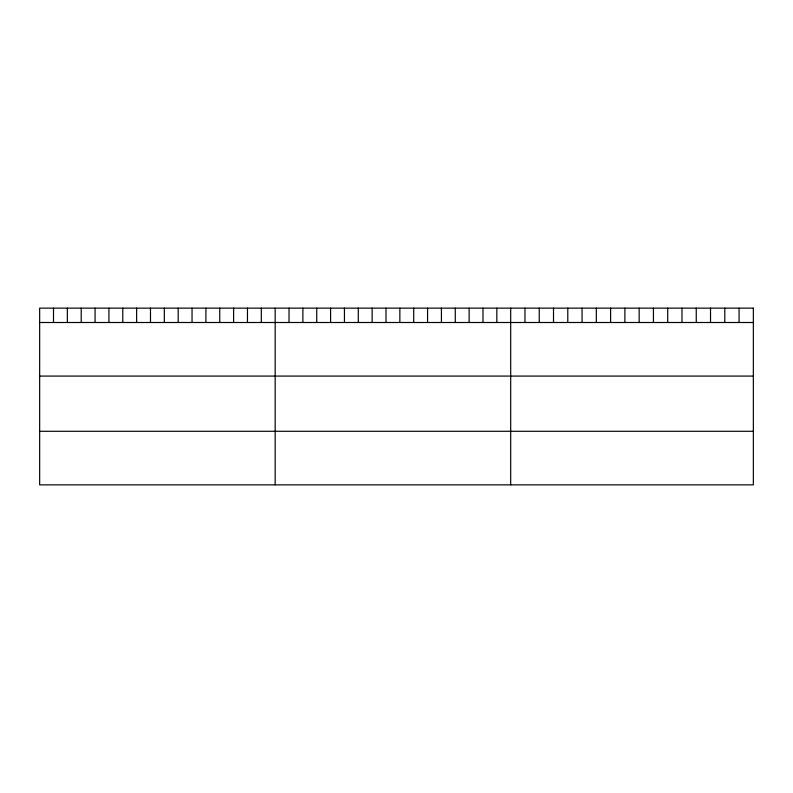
<?xml version="1.0" encoding="UTF-8"?>
<svg xmlns="http://www.w3.org/2000/svg" width="793" height="793" viewBox="0 0 793 793"><rect width="100%" height="100%" fill="white"/><g stroke="black" fill="none" stroke-linecap="round" stroke-linejoin="round"><path stroke-width="1.19" d="M39.65 322.503L753.35 322.503M39.65 376.08L753.35 376.08M39.65 431.283L753.35 431.283M739.076 308.14L739.076 322.503M724.802 308.14L724.802 322.503M710.528 308.14L710.528 322.503M696.254 308.14L696.254 322.503M681.98 308.14L681.98 322.503M667.706 308.14L667.706 322.503M653.432 308.14L653.432 322.503M639.158 308.14L639.158 322.503M624.884 308.14L624.884 322.503M610.61 308.14L610.61 322.503M596.336 308.14L596.336 322.503M582.062 308.14L582.062 322.503M567.788 308.14L567.788 322.503M553.514 308.14L553.514 322.503M539.24 308.14L539.24 322.503M524.966 308.14L524.966 322.503M510.692 308.14L510.692 484.86M496.834 308.14L496.834 322.503M482.987 308.14L482.987 322.503M469.129 308.14L469.129 322.503M455.271 308.14L455.271 322.503M441.423 308.14L441.423 322.503M427.566 308.14L427.566 322.503M413.708 308.14L413.708 322.503M399.86 308.14L399.86 322.503M386.003 308.14L386.003 322.503M372.155 308.14L372.155 322.503M358.297 308.14L358.297 322.503M344.44 308.14L344.44 322.503M330.592 308.14L330.592 322.503M316.734 308.14L316.734 322.503M302.876 308.14L302.876 322.503M289.029 308.14L289.029 322.503M275.171 308.14L275.171 484.86M261.313 308.14L261.313 322.503M247.466 308.14L247.466 322.503M233.608 308.14L233.608 322.503M219.75 308.14L219.75 322.503M205.902 308.14L205.902 322.503M192.045 308.14L192.045 322.503M178.187 308.14L178.187 322.503M164.339 308.14L164.339 322.503M150.482 308.14L150.482 322.503M136.634 308.14L136.634 322.503M122.776 308.14L122.776 322.503M108.919 308.14L108.919 322.503M95.071 308.14L95.071 322.503M81.213 308.14L81.213 322.503M67.355 308.14L67.355 322.503M53.508 308.14L53.508 322.503M753.35 308.14L39.65 308.14L39.65 484.86L753.35 484.86L753.35 308.14"/></g></svg>
